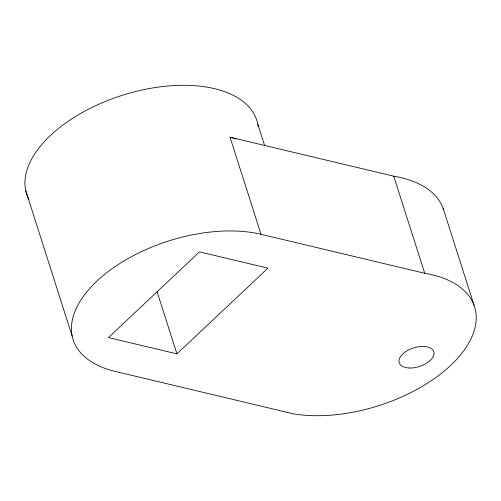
<?xml version="1.0" encoding="UTF-8"?>
<svg xmlns="http://www.w3.org/2000/svg" width="501" height="501" viewBox="0 0 501 501"><rect width="100%" height="100%" fill="white"/><g stroke="black" fill="none" stroke-linecap="round" stroke-linejoin="round"><path stroke-width="0.75" d="M176.934 353.888L267.954 268.173L199.467 251.865L108.448 337.58L176.934 353.888L157.013 291.476M261.015 234.305A120.829 64.923 -17.7 0 0 96.887 281.136A120.829 64.923 -17.7 0 0 115.38 371.448L293.467 413.851A121.204 65.124 -17.7 0 0 456.135 359.906A121.204 65.124 -17.7 0 0 424.723 273.283L261.015 234.305L230.034 137.218L393.736 176.195A121.204 65.124 -17.7 0 1 443.61 209.731M443.135 208.341L474.121 305.422M393.736 176.195L424.723 273.283M257.783 124.135L264.584 145.465M25.67 190.367L72.144 335.989M28.801 199.298A120.829 64.923 -17.7 0 1 122.15 95.347A120.829 64.923 -17.7 0 1 258.153 126.302M230.034 137.218A120.829 64.923 -17.7 0 1 236.221 138.902M409.474 368.01A18.124 9.738 -17.7 0 0 433.891 352.259A18.124 9.738 -17.7 0 0 406.079 351.414A18.124 9.738 -17.7 0 0 409.474 368.01"/></g></svg>
